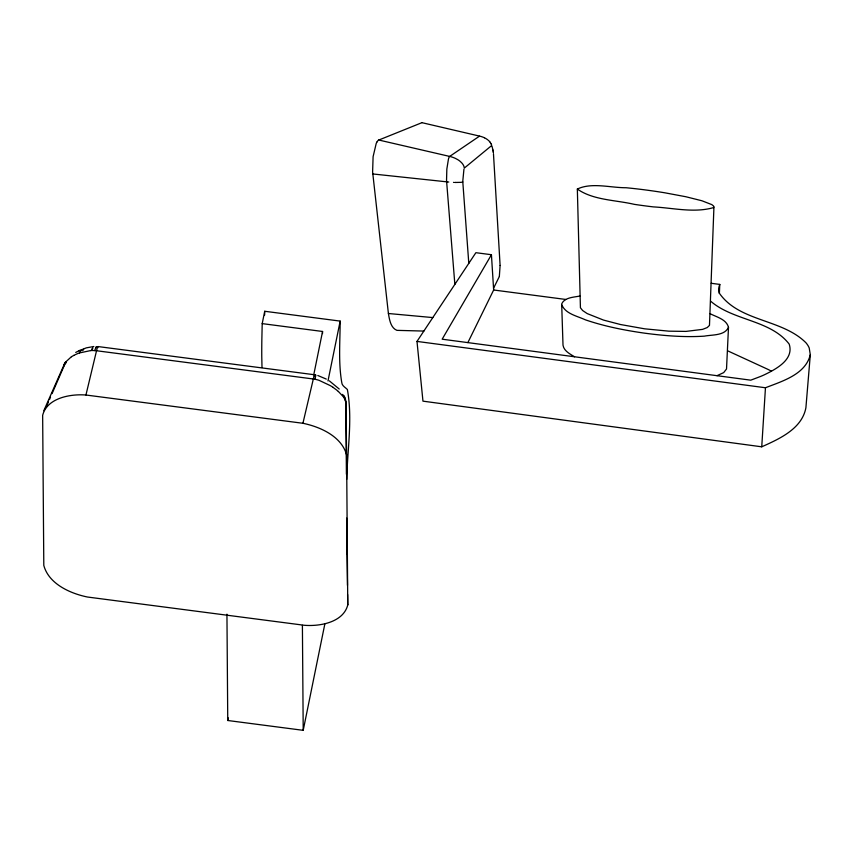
<?xml version="1.0" encoding="UTF-8"?>
<svg xmlns="http://www.w3.org/2000/svg" width="853" height="853" viewBox="0 0 853 853"><rect width="100%" height="100%" fill="white"/><g stroke="black" fill="none" stroke-linecap="round" stroke-linejoin="round"><path stroke-width="1.28" d="M347.757 604.99C343.332 622.327 320.078 626.529 304.468 625.292L87.486 597.025C70.074 593.464 48.728 583.857 43.802 565.4L42.65 415.315C47.064 397.967 70.319 393.777 85.94 395.014L302.922 423.28C320.323 426.841 341.669 436.448 346.606 454.905L347.757 604.99L347.608 594.52M264.633 315.066L264.718 311.27L340.166 321.101C340.102 341.381 338.31 361.96 341.68 382.069C341.818 385.833 345.156 387.23 347.363 389.48C352.758 418.94 347.352 449.584 346.734 479.365M264.718 311.27L262.202 323.618L261.85 339.654A303.86 30.143 -82.6 0 0 261.764 356.213L261.999 367.579M322.509 333.608L322.562 331.476L262.202 323.618M467.87 342.607L493.652 289.999L491.435 254.716L475.878 252.691L416.989 341.413L422.96 401.155L761.74 446.812C779.311 438.9 802.012 428.846 805.904 407.734L810.307 354.709L809.209 347.971A33.587 19.502 11.5 0 0 805.989 342.81C782.009 318.755 739.402 321.901 719.399 293.272L719.751 284.401L711.221 283.292M713.94 206.895L709.472 325.398L707.244 327.552L702.573 329.375L685.993 331.401L668.923 331.167L644.676 328.821L620.494 324.524L603.561 320.099L587.195 313.584L582.61 310.503L580.424 307.762L577.342 189.057C591.598 182.179 610.375 187.799 626.049 187.735A341.477 198.301 11.5 0 1 664.882 192.81L685.823 196.734L701.944 200.775L711.85 204.635L713.62 206.063L713.652 207.556C694.353 213.229 673.166 207.951 653.377 206.895A350.839 203.728 11.5 0 1 634.291 204.347C615.589 199.954 593.24 200.274 577.342 189.057M710.144 313.733C716.616 317.028 726.511 319.363 728.494 327.317L726.521 368.997L723.685 372.612L717 375.693M315.887 375.043L314.949 379.254L314.256 379.127A14.213 8.253 11.5 0 0 313.328 378.988L96.346 350.722A14.213 8.253 11.5 0 0 95.419 350.626L93.478 350.519A22.061 12.827 11.5 0 0 90.535 350.583M761.74 446.812L765.461 387.752C782.18 381.216 805.52 374.499 810.307 354.709M346.744 551.795A15.29 12.454 10.5 0 1 346.926 553.576L346.979 553.17A14.213 8.253 11.5 0 0 347.011 552.627L346.744 518.091M71.428 356.703L65.169 362.472A22.061 12.806 11.4 0 0 64.401 364.114L64.146 365.297A14.213 8.253 11.5 0 0 64.114 365.841L52.076 393.596M346.926 553.576L346.755 554.247M324.908 623.65L303.21 730.328L227.751 720.497L228.284 717.895M313.819 374.456L322.562 331.476M327.989 380.939L340.166 321.101M499.346 276.361L500.103 265.496M85.94 395.014L97.359 347.331M302.922 423.28L313.328 378.988A15.29 1.482 -82.5 0 1 315.301 375.746M463.947 169.161L462.795 181.017M728.494 327.317C724.645 335.879 712.17 334.589 704.354 336.146C684.415 337.436 664.412 335.783 644.655 333.171C624.577 330.314 604.574 326.379 585.361 319.822C577.225 316.015 565.208 313.861 561.7 304.532L563.012 345.23C563.929 351.041 570.049 354.006 574.559 356.778M448.465 158.957L446.844 169.065L446.535 180.516L454.852 284.369M561.764 303.711C564.899 297.27 573.781 297.334 579.901 296.012M448.55 158.69L449.147 157.101A10.428 6.056 11.5 0 1 449.243 156.931L449.36 156.739M314.16 376.045L314.49 375.256M46.84 405.655L48.408 402.04M49.453 399.63L50.508 397.21M43.802 410.741L64.732 363.271M64.199 364.881L64.423 364.412A15.045 12.241 10.5 0 1 66.108 361.96M91.815 349.773L92.817 347.725L92.167 349.048M493.599 288.143L499.261 276.713M95.76 347.651L96.261 346.872M491.435 254.716L442.163 339.195L750.757 380.171L760.471 376.493A156.067 90.631 11.5 0 0 764.416 374.766C775.942 369.178 794.26 359.603 789.196 344.111C770.376 319.715 733.495 320.984 710.592 301.141M377.09 141.747L376.887 142.088A39.995 23.223 11.5 0 0 376.216 143.453L373.102 156.675L372.612 171.922L388.403 313.509C389.448 319.491 390.621 327.872 396.933 330.356L423.856 331.071M73.731 355.392L77.282 353.76A50.796 29.535 11.6 0 1 79.414 352.907L81.344 350.007M82.698 350.626L83.637 349.282M491.328 145.82L464.299 168.105A17.316 10.055 11.5 0 0 461.622 162.742L459.959 161.196A17.934 10.417 11.5 0 0 457.656 159.596L455.331 158.359A17.678 10.268 11.5 0 0 449.67 156.419L378.817 140.031L421.904 122.683M462.795 181.849L468.798 263.364M449.67 156.419L479.45 136.181M78.945 350.786L86.302 347.864L93.819 346.499M75.714 352.428L79.649 350.434M79.457 352.939L90.546 350.604M455.641 182.457L460.78 182.35A5.385 3.135 11.5 0 0 462.87 181.913M455.534 182.457L454.98 182.435M454.084 182.403L453.508 182.371M94.726 350.572L94.822 350.572A15.29 2.89 -86.4 0 1 97.988 347.629M448.763 182.03L447.932 181.945M388.403 313.509L432.812 317.583M447.313 181.892L372.804 173.959M314.949 374.819L97.988 346.553M493.652 289.999L565.965 299.478M416.989 341.413L765.461 387.752M314.949 379.254L316.292 379.553A22.061 12.827 11.5 0 1 319.15 380.363L330.271 385.609A50.956 29.642 11.4 0 1 333.022 387.326M422.096 122.704L480.207 136.256A14.117 8.199 11.5 0 1 483.982 137.578L484.461 137.802M317.796 375.491L326.294 379.084M484.685 137.909L484.888 138.026A14.426 8.37 11.5 0 1 487.649 139.764L488.097 140.116M727.737 350.86L768.126 369.456A78.38 45.518 11.5 0 1 769.587 370.213L771.432 371.215M329.343 380.854L339.238 389.043M332.99 387.337L336.519 389.928A50.796 29.46 11.6 0 1 338.332 391.495M338.374 391.474L343.439 396.837M488.598 140.553L488.94 140.884A15.045 8.733 11.5 0 1 489.441 141.406L489.793 141.811M489.921 141.982L490.838 143.357M343.684 395.675L344.761 397.402M343.46 396.858L344.772 398.937A22.061 12.795 11.6 0 1 345.54 400.739L345.828 401.987A14.213 8.253 11.5 0 1 345.86 402.541L346.606 454.905M344.175 397.05L345.849 402.381L346.403 474.257M490.976 143.613L491.285 144.274M491.371 144.456L491.637 145.138M491.957 146.087L492.778 149.339M346.744 550.473L346.968 551.838A12.635 10.215 -0.1 0 1 346.99 552.126L347.47 585.35M492.821 149.542L492.959 150.235M492.991 150.427L493.13 151.194M493.162 151.407L493.258 151.994M493.29 152.207L493.375 152.879M493.482 153.935L500.103 265.411M302.399 625.334L303.21 730.328M226.941 614.171L227.751 720.497M719.271 293.272A33.598 19.512 11.5 0 1 719.857 284.433M377.186 141.779A10.769 6.248 11.5 0 1 378.689 139.967M71.481 356.735A50.956 29.567 11.4 0 1 73.784 355.434M342.522 394.395A15.29 12.113 -10.8 0 1 345.753 401.56M64.114 365.841A15.29 12.358 -0.2 0 1 66.108 362.738"/></g></svg>
